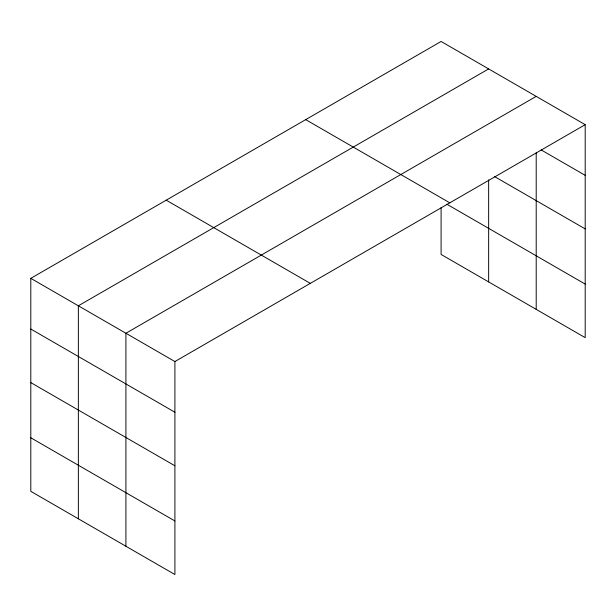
<?xml version="1.0" encoding="UTF-8"?>
<svg xmlns="http://www.w3.org/2000/svg" width="616" height="616" viewBox="0 0 616 616"><rect width="100%" height="100%" fill="white"/><g stroke="black" fill="none" stroke-linecap="round" stroke-linejoin="round"><path stroke-width="0.92" d="M536.205 152.799L536.205 309.363M441.095 207.592L441.095 254.454L585.2 337.653L585.2 124.663L441.095 41.465L30.8 278.347L30.8 491.337L174.906 574.535L174.906 361.546L30.8 278.347M488.65 68.915L78.355 305.798L78.355 518.795M536.205 96.373L125.91 333.256L125.91 546.253M174.906 361.546L585.2 124.663M541.187 149.934L585.2 175.344M494.394 176.484L585.2 228.906M305.698 119.635L449.803 202.833M446.839 204.212L585.2 284.091M166.197 200.177L310.302 283.375M30.8 329.036L174.906 412.235M30.8 382.598L174.906 465.788M30.8 437.776L174.906 520.974M488.65 179.826L488.65 281.912"/></g></svg>
